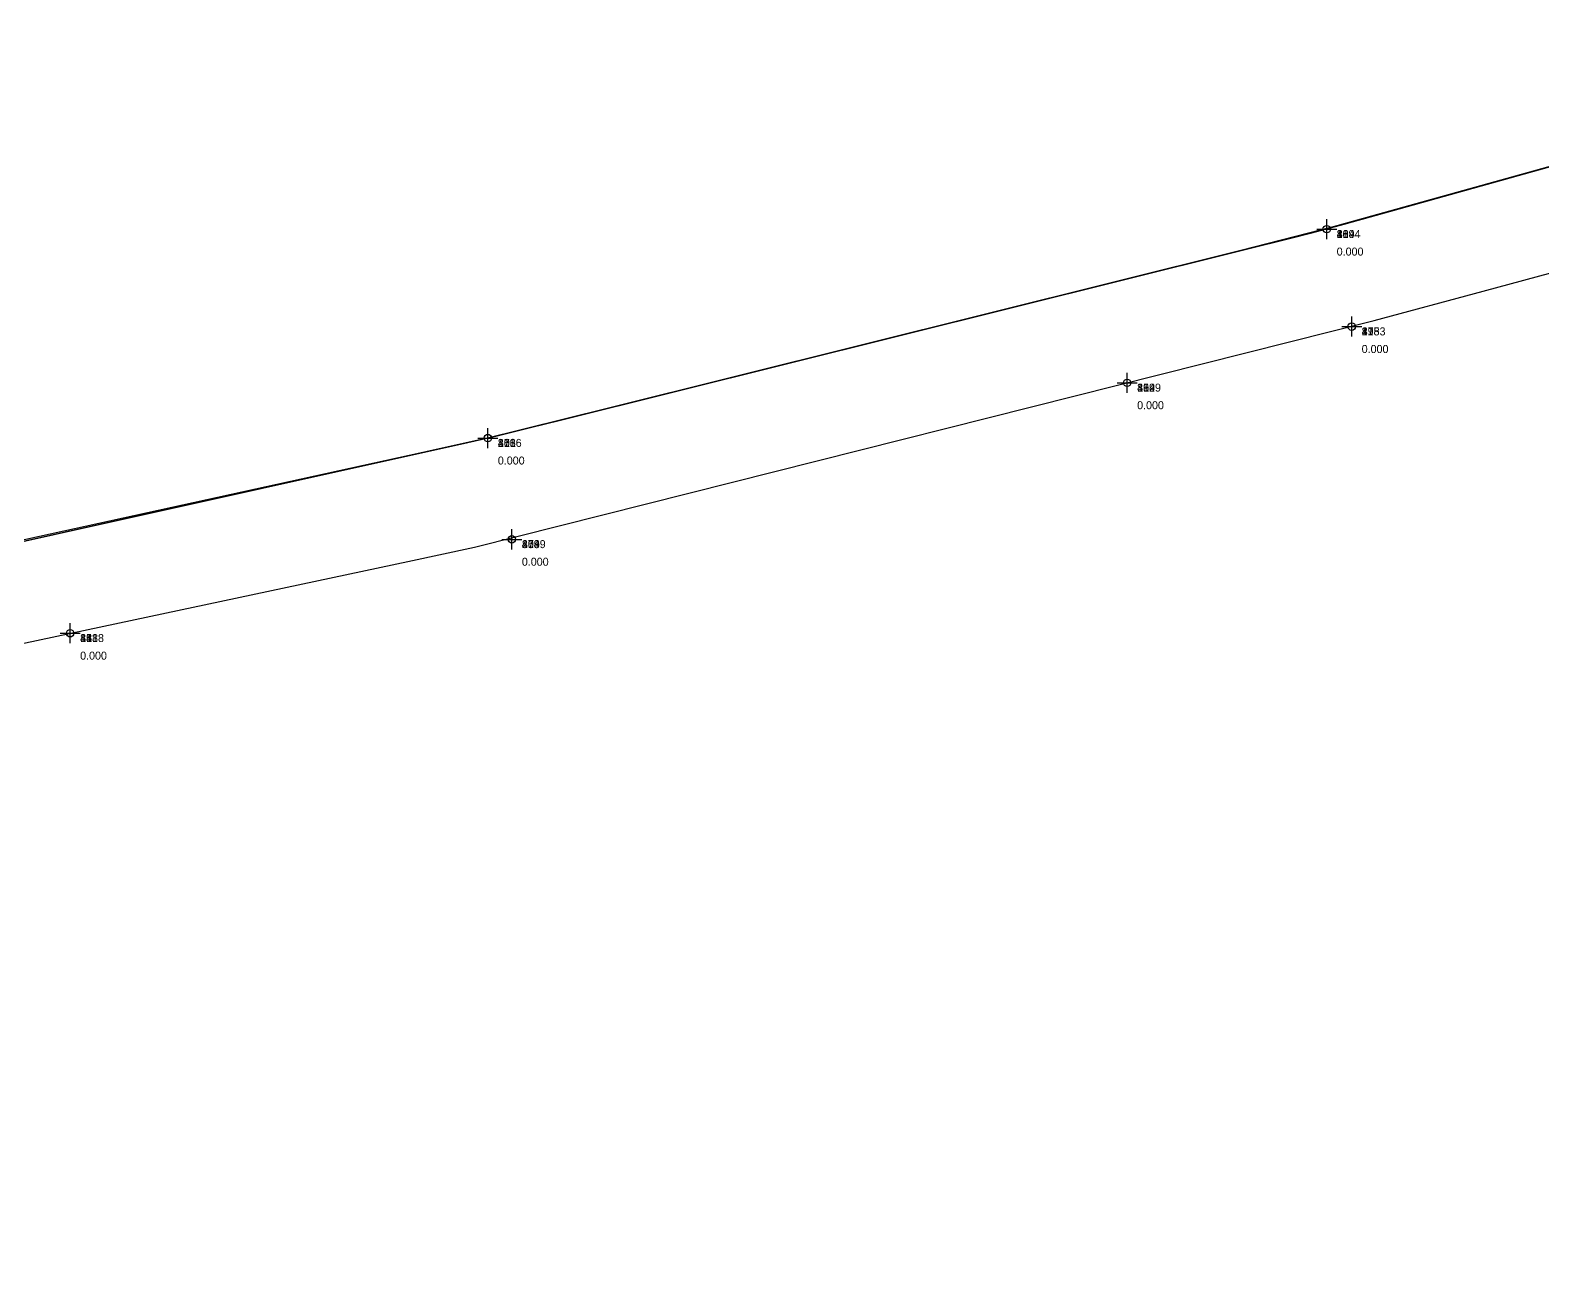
# Model space of a CAD drawing. Header units: metres. Extents: x 581016 to 32581287, y 5319908 to 5321142.
# Drawn here: x 581815.1 to 581966.3, y 5320218.3 to 5320342.1 of the extents above; entities that cross this region are included whole.
import ezdxf
from ezdxf.enums import TextEntityAlignment as Align

# ---------------------------------------------------------------- set-up
doc = ezdxf.new("R2010")
doc.units = ezdxf.units.M
doc.header["$PDMODE"] = 2
doc.header["$PDSIZE"] = 1
for name, color, linetype in [('Flurstuecksgrenzedxf', 7, 'Continuous'), ('Grenzpunktdxf', 7, 'Continuous'), ('PointHeights', 7, 'Continuous'), ('PointNames', 7, 'Continuous'), ('UmringLandwAckerlanddxf', 7, 'Continuous'), ('UmringPStrassenverkehrdxf', 7, 'Continuous')]:
    doc.layers.add(name, color=color, linetype=linetype)

msp = doc.modelspace()

# ---------------------------------------------------------------- linework, layer by layer
at = {"layer": 'Flurstuecksgrenzedxf', "color": 178}
for points in [[(581796.88, 5320287.12), (581858.81, 5320300.87), (581861.73, 5320301.54), (581943.17, 5320321.83), (581946.41, 5320322.69), (582015.88, 5320342.09)], [(581796.88, 5320287.12), (581858.81, 5320300.87), (581861.73, 5320301.54), (581943.17, 5320321.83), (581946.41, 5320322.69), (582015.88, 5320342.09)], [(582002.21, 5320338.27), (581948.16, 5320323.18), (581936.09, 5320320.06), (581872.73, 5320304.28), (581860.23, 5320301.18), (581767.9, 5320280.95), (581759.12, 5320279.3), (581714.4, 5320270.96), (581701.69, 5320268.84), (581638.11, 5320258.28), (581626.73, 5320256.57), (581563.77, 5320247.92), (581450.34, 5320236.37)], [(582002.21, 5320338.27), (581948.16, 5320323.18), (581936.09, 5320320.06), (581872.73, 5320304.28), (581860.23, 5320301.18), (581767.9, 5320280.95), (581759.12, 5320279.3), (581714.4, 5320270.96), (581701.69, 5320268.84), (581638.11, 5320258.28), (581626.73, 5320256.57), (581563.77, 5320247.92), (581450.34, 5320236.37)], [(581434.04, 5320218.26), (581497.34, 5320228.76), (581510, 5320230.86), (581646, 5320250.36), (581658.77, 5320252.37), (581721.86, 5320262.41), (581732.1, 5320264.39), (581783.32, 5320274.28), (581789.94, 5320275.62), (581852.8, 5320288.98), (581859.47, 5320290.4), (581949.4, 5320313.07), (581960.3, 5320316.01), (582014.76, 5320330.74)], [(581434.04, 5320218.26), (581497.34, 5320228.76), (581510, 5320230.86), (581646, 5320250.36), (581658.77, 5320252.37), (581721.86, 5320262.41), (581732.1, 5320264.39), (581783.32, 5320274.28), (581789.94, 5320275.62), (581852.8, 5320288.98), (581859.47, 5320290.4), (581949.4, 5320313.07), (581960.3, 5320316.01), (582014.76, 5320330.74)]]:
    msp.add_lwpolyline(points, dxfattribs=at)
at = {"layer": 'Grenzpunktdxf', "color": 178}
for centre in [(581944.66, 5320322.2), (581944.66, 5320322.2), (581944.66, 5320322.2), (581944.66, 5320322.2), (581947.16, 5320312.46), (581947.16, 5320312.46), (581947.16, 5320312.46), (581947.16, 5320312.46), (581924.71, 5320306.84), (581924.71, 5320306.84), (581924.71, 5320306.84), (581924.71, 5320306.84), (581860.8, 5320301.31), (581860.8, 5320301.31), (581860.8, 5320301.31), (581860.8, 5320301.31), (581863.2, 5320291.19), (581863.2, 5320291.19), (581863.2, 5320291.19), (581863.2, 5320291.19), (581819.04, 5320281.8), (581819.04, 5320281.8), (581819.04, 5320281.8), (581819.04, 5320281.8)]:
    msp.add_circle(centre, 0.375, dxfattribs=at)
at = {"layer": 'Grenzpunktdxf', "linetype": 'Continuous'}
for p in [(581944.66, 5320322.2), (581944.66, 5320322.2), (581944.66, 5320322.2), (581944.66, 5320322.2), (581947.16, 5320312.46), (581947.16, 5320312.46), (581947.16, 5320312.46), (581947.16, 5320312.46), (581924.71, 5320306.84), (581924.71, 5320306.84), (581924.71, 5320306.84), (581924.71, 5320306.84), (581860.8, 5320301.31), (581860.8, 5320301.31), (581860.8, 5320301.31), (581860.8, 5320301.31), (581863.2, 5320291.19), (581863.2, 5320291.19), (581863.2, 5320291.19), (581863.2, 5320291.19), (581819.04, 5320281.8), (581819.04, 5320281.8), (581819.04, 5320281.8), (581819.04, 5320281.8)]:
    msp.add_point(p, dxfattribs=at)
at = {"layer": 'UmringLandwAckerlanddxf', "color": 178}
msp.add_lwpolyline([(581796.8, 5320287.12), (581861.92, 5320301.59), (581868.07, 5320303.12), (581935.71, 5320319.97), (581941.86, 5320321.5), (582015.72, 5320342.05)], dxfattribs=at)
msp.add_lwpolyline([(581796.8, 5320287.12), (581861.92, 5320301.59), (581868.07, 5320303.12), (581935.71, 5320319.97), (581941.86, 5320321.5), (582015.72, 5320342.05)], dxfattribs=at)
at = {"layer": 'UmringPStrassenverkehrdxf', "color": 178}
for points in [[(582002.21, 5320338.27), (581948.16, 5320323.18), (581936.09, 5320320.06), (581872.73, 5320304.28), (581860.23, 5320301.18), (581767.9, 5320280.95), (581759.12, 5320279.3), (581714.4, 5320270.96), (581701.69, 5320268.84), (581638.11, 5320258.28), (581626.73, 5320256.57), (581563.77, 5320247.92), (581450.34, 5320236.37)], [(582002.21, 5320338.27), (581948.16, 5320323.18), (581936.09, 5320320.06), (581872.73, 5320304.28), (581860.23, 5320301.18), (581767.9, 5320280.95), (581759.12, 5320279.3), (581714.4, 5320270.96), (581701.69, 5320268.84), (581638.11, 5320258.28), (581626.73, 5320256.57), (581563.77, 5320247.92), (581450.34, 5320236.37)], [(581434.04, 5320218.26), (581497.34, 5320228.76), (581510, 5320230.86), (581646, 5320250.36), (581658.77, 5320252.37), (581721.86, 5320262.41), (581732.1, 5320264.39), (581783.32, 5320274.28), (581789.94, 5320275.62), (581852.8, 5320288.98), (581859.47, 5320290.4), (581949.4, 5320313.07), (581960.3, 5320316.01), (582014.76, 5320330.74)], [(581434.04, 5320218.26), (581497.34, 5320228.76), (581510, 5320230.86), (581646, 5320250.36), (581658.77, 5320252.37), (581721.86, 5320262.41), (581732.1, 5320264.39), (581783.32, 5320274.28), (581789.94, 5320275.62), (581852.8, 5320288.98), (581859.47, 5320290.4), (581949.4, 5320313.07), (581960.3, 5320316.01), (582014.76, 5320330.74)]]:
    msp.add_lwpolyline(points, dxfattribs=at)

# ---------------------------------------------------------------- texts
at = {"layer": 'PointHeights', "linetype": 'Continuous'}
for p in [(581945.66, 5320320.36), (581945.66, 5320320.36), (581945.66, 5320320.36), (581945.66, 5320320.36), (581948.16, 5320310.62), (581948.16, 5320310.62), (581948.16, 5320310.62), (581948.16, 5320310.62), (581925.71, 5320305), (581925.71, 5320305), (581925.71, 5320305), (581925.71, 5320305), (581861.8, 5320299.47), (581861.8, 5320299.47), (581861.8, 5320299.47), (581861.8, 5320299.47), (581864.2, 5320289.35), (581864.2, 5320289.35), (581864.2, 5320289.35), (581864.2, 5320289.35), (581820.04, 5320279.96), (581820.04, 5320279.96), (581820.04, 5320279.96), (581820.04, 5320279.96)]:
    msp.add_text('0.000', height=0.8, dxfattribs=at).set_placement(p, align=Align.TOP_LEFT)
at = {"layer": 'PointNames', "linetype": 'Continuous'}
for s, p in [('469', (581945.66, 5320322.12)), ('209', (581945.66, 5320322.12)), ('884', (581945.66, 5320322.12)), ('1144', (581945.66, 5320322.12)), ('478', (581948.16, 5320312.38)), ('218', (581948.16, 5320312.38)), ('893', (581948.16, 5320312.38)), ('1153', (581948.16, 5320312.38)), ('454', (581925.71, 5320306.76)), ('869', (581925.71, 5320306.76)), ('194', (581925.71, 5320306.76)), ('1129', (581925.71, 5320306.76)), ('461', (581861.8, 5320301.23)), ('201', (581861.8, 5320301.23)), ('876', (581861.8, 5320301.23)), ('1136', (581861.8, 5320301.23)), ('464', (581864.2, 5320291.11)), ('204', (581864.2, 5320291.11)), ('879', (581864.2, 5320291.11)), ('1139', (581864.2, 5320291.11)), ('443', (581820.04, 5320281.72)), ('858', (581820.04, 5320281.72)), ('183', (581820.04, 5320281.72)), ('1118', (581820.04, 5320281.72))]:
    msp.add_text(s, height=0.8, dxfattribs=at).set_placement(p, align=Align.TOP_LEFT)

doc.saveas('drawing.dxf')
